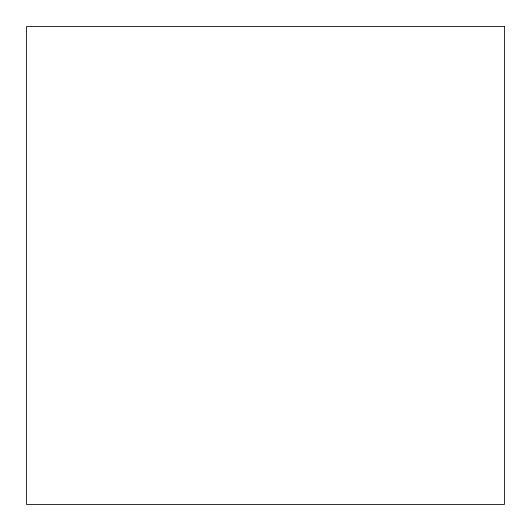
<?xml version="1.0" encoding="UTF-8"?>
<svg xmlns="http://www.w3.org/2000/svg" width="531" height="531" viewBox="0 0 531 531"><rect width="100%" height="100%" fill="white"/><g stroke="black" fill="none" stroke-linecap="round" stroke-linejoin="round"><path stroke-width="0.8" d="M504.45 26.55L26.55 26.55L26.55 504.45L504.45 504.45L504.45 26.55"/></g></svg>
